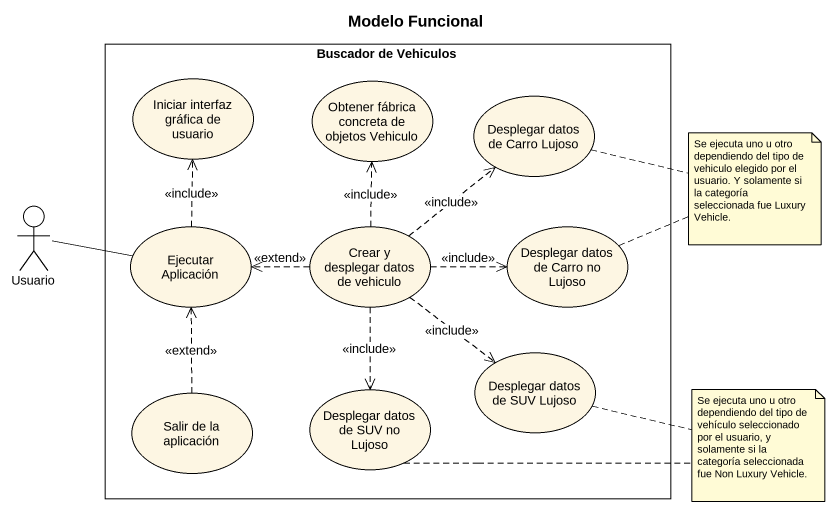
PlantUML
@startuml
title Modelo Funcional
rectangle "Buscador de Vehiculos" as Buscador_de_Vehiculos {
  usecase "Iniciar interfaz gráfica de usuario" as Iniciar_interfaz_gráfica_de
  usecase "Obtener fábrica concreta de objetos Vehiculo" as Obtener_fábrica_concreta_de
  usecase "Desplegar datos de Carro Lujoso" as Desplegar_datos_de_Carro
  usecase "Ejecutar Aplicación" as Ejecutar_Aplicación
  usecase "Crear y desplegar datos de vehiculo" as Crear_y_desplegar_datos_de
  usecase "Desplegar datos de Carro no Lujoso" as Desplegar_datos_de_Carro_no
  usecase "Desplegar datos de SUV Lujoso" as Desplegar_datos_de_SUV
  usecase "Salir de la aplicación" as Salir_de_la_aplicación
  usecase "Desplegar datos de SUV no Lujoso" as Desplegar_datos_de_SUV_no
}
actor Usuario
Usuario -right- Ejecutar_Aplicación
Ejecutar_Aplicación .up.> Iniciar_interfaz_gráfica_de : <<include>>
Crear_y_desplegar_datos_de .up.> Obtener_fábrica_concreta_de : <<include>>
Crear_y_desplegar_datos_de .up.> Desplegar_datos_de_Carro : <<include>>
Crear_y_desplegar_datos_de .left.> Ejecutar_Aplicación : <<extend>>
Crear_y_desplegar_datos_de .right.> Desplegar_datos_de_Carro_no : <<include>>
Crear_y_desplegar_datos_de ..> Desplegar_datos_de_SUV : <<include>>
Crear_y_desplegar_datos_de ..> Desplegar_datos_de_SUV_no : <<include>>
Salir_de_la_aplicación .up.> Ejecutar_Aplicación : <<extend>>
note as N1
  Se ejecuta uno u otro dependiendo del tipo de vehiculo elegido por el usuario. Y solamente si la categoría seleccionada fue Luxury Vehicle.
end note
N1 .. Desplegar_datos_de_Carro
N1 .. Desplegar_datos_de_Carro_no
note as N2
  Se ejecuta uno u otro dependiendo del tipo de vehículo seleccionado por el usuario, y solamente si la categoría seleccionada fue Non Luxury Vehicle.
end note
N2 .. Desplegar_datos_de_SUV
N2 .. Desplegar_datos_de_SUV_no
@enduml
